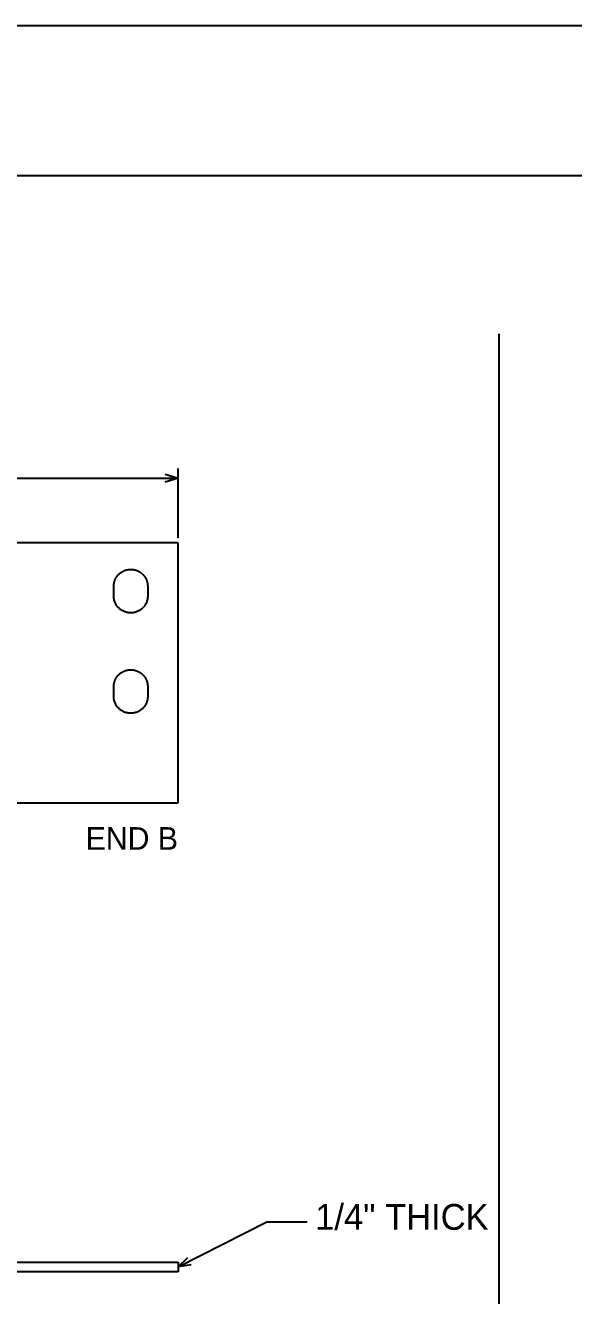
# Model space of a CAD drawing. Header units: inches. Extents: x 1.4 to 100.6, y 1.4 to 64.6.
# Drawn here: x 67.28 to 81.43, y 31.8 to 64.58 of the extents above; entities that cross this region are included whole.
import ezdxf
from ezdxf.enums import TextEntityAlignment as Align

# ---------------------------------------------------------------- set-up
doc = ezdxf.new("R2010")
doc.units = ezdxf.units.IN
doc.header["$MEASUREMENT"] = 0

msp = doc.modelspace()

# ---------------------------------------------------------------- linework, layer by layer
at = {"layer": 'ANNOTATION'}
for p, q in [((71.22, 51.358), (71.22, 53.15)), ((11.28, 52.9), (71.22, 52.9)), ((70.887, 53.004), (71.22, 52.9)), ((71.22, 52.9), (70.887, 52.795)), ((71.22, 32.542), (73.512, 33.708)), ((73.512, 33.708), (74.553, 33.708)), ((71.22, 32.542), (71.47, 32.786)), ((71.564, 32.6), (71.22, 32.542))]:
    msp.add_line(p, q, dxfattribs=at)
at = {"layer": 'OUTLINE'}
for p, q in [((1.417, 64.583), (100.583, 64.583)), ((1.417, 60.708), (100.583, 60.708)), ((79.5, 56.625), (79.5, 5.583)), ((71.22, 51.233), (11.28, 51.233)), ((71.22, 44.517), (71.22, 51.233)), ((69.766, 50.478), (69.775, 50.483)), ((69.775, 50.483), (69.784, 50.489)), ((69.784, 50.489), (69.794, 50.494)), ((69.794, 50.494), (69.803, 50.499)), ((69.803, 50.499), (69.813, 50.503)), ((69.813, 50.503), (69.823, 50.508)), ((69.823, 50.508), (69.833, 50.512)), ((69.833, 50.512), (69.843, 50.516)), ((69.843, 50.516), (69.853, 50.52)), ((69.853, 50.52), (69.863, 50.523)), ((69.863, 50.523), (69.873, 50.527)), ((69.873, 50.527), (69.883, 50.53)), ((69.883, 50.53), (69.894, 50.532)), ((69.894, 50.532), (69.904, 50.535)), ((69.904, 50.535), (69.915, 50.537)), ((69.915, 50.537), (69.925, 50.539)), ((69.925, 50.539), (69.936, 50.541)), ((69.936, 50.541), (69.946, 50.542)), ((69.946, 50.542), (69.957, 50.543)), ((69.957, 50.543), (69.968, 50.544)), ((69.968, 50.544), (69.979, 50.545)), ((69.979, 50.545), (69.989, 50.545)), ((69.989, 50.545), (70, 50.545)), ((70, 50.545), (70.011, 50.545)), ((70.011, 50.545), (70.021, 50.545)), ((70.021, 50.545), (70.032, 50.544)), ((70.032, 50.544), (70.043, 50.543)), ((70.043, 50.543), (70.054, 50.542)), ((70.054, 50.542), (70.064, 50.541)), ((70.064, 50.541), (70.075, 50.539)), ((70.075, 50.539), (70.085, 50.537)), ((70.085, 50.537), (70.096, 50.535)), ((70.096, 50.535), (70.106, 50.532)), ((70.106, 50.532), (70.117, 50.53)), ((70.117, 50.53), (70.127, 50.527)), ((70.127, 50.527), (70.137, 50.523)), ((70.137, 50.523), (70.147, 50.52)), ((70.147, 50.52), (70.157, 50.516)), ((70.157, 50.516), (70.167, 50.512)), ((70.167, 50.512), (70.177, 50.508)), ((70.177, 50.508), (70.187, 50.503)), ((70.187, 50.503), (70.197, 50.499)), ((70.197, 50.499), (70.206, 50.494)), ((70.206, 50.494), (70.216, 50.489)), ((70.216, 50.489), (70.225, 50.483)), ((70.225, 50.483), (70.234, 50.478)), ((69.565, 50.151), (69.566, 50.162)), ((69.566, 50.162), (69.567, 50.172)), ((69.567, 50.172), (69.569, 50.183)), ((69.569, 50.183), (69.571, 50.193)), ((69.571, 50.193), (69.573, 50.204)), ((69.573, 50.204), (69.576, 50.214)), ((69.576, 50.214), (69.578, 50.225)), ((69.578, 50.225), (69.581, 50.235)), ((69.581, 50.235), (69.585, 50.245)), ((69.585, 50.245), (69.588, 50.255)), ((69.588, 50.255), (69.592, 50.265)), ((69.592, 50.265), (69.596, 50.275)), ((69.596, 50.275), (69.6, 50.285)), ((69.6, 50.285), (69.605, 50.295)), ((69.605, 50.295), (69.609, 50.305)), ((69.609, 50.305), (69.614, 50.314)), ((69.614, 50.314), (69.619, 50.324)), ((69.619, 50.324), (69.625, 50.333)), ((69.625, 50.333), (69.63, 50.342)), ((69.63, 50.342), (69.636, 50.351)), ((69.636, 50.351), (69.642, 50.36)), ((69.642, 50.36), (69.649, 50.369)), ((69.649, 50.369), (69.655, 50.377)), ((69.655, 50.377), (69.662, 50.386)), ((69.662, 50.386), (69.669, 50.394)), ((69.669, 50.394), (69.676, 50.402)), ((69.676, 50.402), (69.683, 50.41)), ((69.683, 50.41), (69.691, 50.417)), ((69.691, 50.417), (69.698, 50.425)), ((69.698, 50.425), (69.706, 50.432)), ((69.706, 50.432), (69.714, 50.439)), ((69.714, 50.439), (69.722, 50.446)), ((69.722, 50.446), (69.731, 50.453)), ((69.731, 50.453), (69.739, 50.459)), ((69.739, 50.459), (69.748, 50.466)), ((69.748, 50.466), (69.757, 50.472)), ((69.757, 50.472), (69.766, 50.478)), ((70.234, 50.478), (70.243, 50.472)), ((70.243, 50.472), (70.252, 50.466)), ((70.252, 50.466), (70.261, 50.459)), ((70.261, 50.459), (70.269, 50.453)), ((70.269, 50.453), (70.278, 50.446)), ((70.278, 50.446), (70.286, 50.439)), ((70.286, 50.439), (70.294, 50.432)), ((70.294, 50.432), (70.302, 50.425)), ((70.302, 50.425), (70.309, 50.417)), ((70.309, 50.417), (70.317, 50.41)), ((70.317, 50.41), (70.324, 50.402)), ((70.324, 50.402), (70.331, 50.394)), ((70.331, 50.394), (70.338, 50.386)), ((70.338, 50.386), (70.345, 50.377)), ((70.345, 50.377), (70.351, 50.369)), ((70.351, 50.369), (70.358, 50.36)), ((70.358, 50.36), (70.364, 50.351)), ((70.364, 50.351), (70.37, 50.342)), ((70.37, 50.342), (70.375, 50.333)), ((70.375, 50.333), (70.381, 50.324)), ((70.381, 50.324), (70.386, 50.314)), ((70.386, 50.314), (70.391, 50.305)), ((70.391, 50.305), (70.395, 50.295)), ((70.395, 50.295), (70.4, 50.285)), ((70.4, 50.285), (70.404, 50.275)), ((70.404, 50.275), (70.408, 50.265)), ((70.408, 50.265), (70.412, 50.255)), ((70.412, 50.255), (70.415, 50.245)), ((70.415, 50.245), (70.419, 50.235)), ((70.419, 50.235), (70.422, 50.225)), ((70.422, 50.225), (70.424, 50.214)), ((70.424, 50.214), (70.427, 50.204)), ((70.427, 50.204), (70.429, 50.193)), ((70.429, 50.193), (70.431, 50.183)), ((70.431, 50.183), (70.433, 50.172)), ((70.433, 50.172), (70.434, 50.162)), ((70.434, 50.162), (70.435, 50.151)), ((69.562, 50.108), (69.563, 50.119)), ((69.562, 49.858), (69.562, 50.108)), ((69.563, 49.836), (69.562, 49.858)), ((69.563, 50.129), (69.564, 50.14)), ((69.563, 50.119), (69.563, 50.129)), ((69.565, 49.815), (69.563, 49.836)), ((69.564, 50.14), (69.565, 50.151)), ((70.435, 50.151), (70.436, 50.14)), ((70.437, 49.836), (70.435, 49.815)), ((70.436, 50.14), (70.437, 50.129)), ((70.437, 50.129), (70.437, 50.119)), ((70.437, 50.119), (70.438, 50.108)), ((70.438, 49.858), (70.437, 49.836)), ((70.438, 50.108), (70.438, 49.858)), ((69.567, 49.794), (69.565, 49.815)), ((69.571, 49.773), (69.567, 49.794)), ((69.576, 49.752), (69.571, 49.773)), ((69.581, 49.731), (69.576, 49.752)), ((69.588, 49.711), (69.581, 49.731)), ((69.596, 49.691), (69.588, 49.711)), ((69.605, 49.671), (69.596, 49.691)), ((69.614, 49.652), (69.605, 49.671)), ((69.625, 49.633), (69.614, 49.652)), ((69.636, 49.615), (69.625, 49.633)), ((69.649, 49.597), (69.636, 49.615)), ((69.662, 49.58), (69.649, 49.597)), ((69.676, 49.564), (69.662, 49.58)), ((69.691, 49.549), (69.676, 49.564)), ((69.706, 49.534), (69.691, 49.549)), ((69.722, 49.52), (69.706, 49.534)), ((69.739, 49.507), (69.722, 49.52)), ((69.757, 49.494), (69.739, 49.507)), ((70.261, 49.507), (70.243, 49.494)), ((70.278, 49.52), (70.261, 49.507)), ((70.294, 49.534), (70.278, 49.52)), ((70.309, 49.549), (70.294, 49.534)), ((70.324, 49.564), (70.309, 49.549)), ((70.338, 49.58), (70.324, 49.564)), ((70.351, 49.597), (70.338, 49.58)), ((70.364, 49.615), (70.351, 49.597)), ((70.375, 49.633), (70.364, 49.615)), ((70.386, 49.652), (70.375, 49.633)), ((70.395, 49.671), (70.386, 49.652)), ((70.404, 49.691), (70.395, 49.671)), ((70.412, 49.711), (70.404, 49.691)), ((70.419, 49.731), (70.412, 49.711)), ((70.424, 49.752), (70.419, 49.731)), ((70.429, 49.773), (70.424, 49.752)), ((70.433, 49.794), (70.429, 49.773)), ((70.435, 49.815), (70.433, 49.794)), ((69.775, 49.483), (69.757, 49.494)), ((69.794, 49.472), (69.775, 49.483)), ((69.813, 49.462), (69.794, 49.472)), ((69.833, 49.454), (69.813, 49.462)), ((69.853, 49.446), (69.833, 49.454)), ((69.873, 49.439), (69.853, 49.446)), ((69.894, 49.434), (69.873, 49.439)), ((69.915, 49.429), (69.894, 49.434)), ((69.936, 49.425), (69.915, 49.429)), ((69.957, 49.423), (69.936, 49.425)), ((69.979, 49.421), (69.957, 49.423)), ((70, 49.42), (69.979, 49.421)), ((70.021, 49.421), (70, 49.42)), ((70.043, 49.423), (70.021, 49.421)), ((70.064, 49.425), (70.043, 49.423)), ((70.085, 49.429), (70.064, 49.425)), ((70.106, 49.434), (70.085, 49.429)), ((70.127, 49.439), (70.106, 49.434)), ((70.147, 49.446), (70.127, 49.439)), ((70.167, 49.454), (70.147, 49.446)), ((70.187, 49.462), (70.167, 49.454)), ((70.206, 49.472), (70.187, 49.462)), ((70.225, 49.483), (70.206, 49.472)), ((70.243, 49.494), (70.225, 49.483)), ((69.722, 47.855), (69.731, 47.862)), ((69.731, 47.862), (69.739, 47.868)), ((69.739, 47.868), (69.748, 47.875)), ((69.748, 47.875), (69.757, 47.881)), ((69.757, 47.881), (69.766, 47.887)), ((69.766, 47.887), (69.775, 47.892)), ((69.775, 47.892), (69.784, 47.898)), ((69.784, 47.898), (69.794, 47.903)), ((69.794, 47.903), (69.803, 47.908)), ((69.803, 47.908), (69.813, 47.913)), ((69.813, 47.913), (69.823, 47.917)), ((69.823, 47.917), (69.833, 47.921)), ((69.833, 47.921), (69.843, 47.925)), ((69.843, 47.925), (69.853, 47.929)), ((69.853, 47.929), (69.863, 47.932)), ((69.863, 47.932), (69.873, 47.936)), ((69.873, 47.936), (69.883, 47.939)), ((69.883, 47.939), (69.894, 47.941)), ((69.894, 47.941), (69.904, 47.944)), ((69.904, 47.944), (69.915, 47.946)), ((69.915, 47.946), (69.925, 47.948)), ((69.925, 47.948), (69.936, 47.95)), ((69.936, 47.95), (69.946, 47.951)), ((69.946, 47.951), (69.957, 47.952)), ((69.957, 47.952), (69.968, 47.953)), ((69.968, 47.953), (69.979, 47.954)), ((69.979, 47.954), (69.989, 47.954)), ((69.989, 47.954), (70, 47.955)), ((70, 47.955), (70.011, 47.954)), ((70.011, 47.954), (70.021, 47.954)), ((70.021, 47.954), (70.032, 47.953)), ((70.032, 47.953), (70.043, 47.952)), ((70.043, 47.952), (70.054, 47.951)), ((70.054, 47.951), (70.064, 47.95)), ((70.064, 47.95), (70.075, 47.948)), ((70.075, 47.948), (70.085, 47.946)), ((70.085, 47.946), (70.096, 47.944)), ((70.096, 47.944), (70.106, 47.941)), ((70.106, 47.941), (70.117, 47.939)), ((70.117, 47.939), (70.127, 47.936)), ((70.127, 47.936), (70.137, 47.932)), ((70.137, 47.932), (70.147, 47.929)), ((70.147, 47.929), (70.157, 47.925)), ((70.157, 47.925), (70.167, 47.921)), ((70.167, 47.921), (70.177, 47.917)), ((70.177, 47.917), (70.187, 47.913)), ((70.187, 47.913), (70.197, 47.908)), ((70.197, 47.908), (70.206, 47.903)), ((70.206, 47.903), (70.216, 47.898)), ((70.216, 47.898), (70.225, 47.892)), ((70.225, 47.892), (70.234, 47.887)), ((70.234, 47.887), (70.243, 47.881)), ((70.243, 47.881), (70.252, 47.875)), ((70.252, 47.875), (70.261, 47.868)), ((70.261, 47.868), (70.269, 47.862)), ((70.269, 47.862), (70.278, 47.855)), ((69.563, 47.539), (69.564, 47.549)), ((69.563, 47.528), (69.563, 47.539)), ((69.564, 47.549), (69.565, 47.56)), ((69.565, 47.56), (69.566, 47.571)), ((69.566, 47.571), (69.567, 47.581)), ((69.567, 47.581), (69.569, 47.592)), ((69.569, 47.592), (69.571, 47.602)), ((69.571, 47.602), (69.573, 47.613)), ((69.573, 47.613), (69.576, 47.623)), ((69.576, 47.623), (69.578, 47.634)), ((69.578, 47.634), (69.581, 47.644)), ((69.581, 47.644), (69.585, 47.654)), ((69.585, 47.654), (69.588, 47.664)), ((69.588, 47.664), (69.592, 47.674)), ((69.592, 47.674), (69.596, 47.684)), ((69.596, 47.684), (69.6, 47.694)), ((69.6, 47.694), (69.605, 47.704)), ((69.605, 47.704), (69.609, 47.714)), ((69.609, 47.714), (69.614, 47.723)), ((69.614, 47.723), (69.619, 47.733)), ((69.619, 47.733), (69.625, 47.742)), ((69.625, 47.742), (69.63, 47.751)), ((69.63, 47.751), (69.636, 47.76)), ((69.636, 47.76), (69.642, 47.769)), ((69.642, 47.769), (69.649, 47.778)), ((69.649, 47.778), (69.655, 47.786)), ((69.655, 47.786), (69.662, 47.795)), ((69.662, 47.795), (69.669, 47.803)), ((69.669, 47.803), (69.676, 47.811)), ((69.676, 47.811), (69.683, 47.819)), ((69.683, 47.819), (69.691, 47.826)), ((69.691, 47.826), (69.698, 47.834)), ((69.698, 47.834), (69.706, 47.841)), ((69.706, 47.841), (69.714, 47.848)), ((69.714, 47.848), (69.722, 47.855)), ((70.278, 47.855), (70.286, 47.848)), ((70.286, 47.848), (70.294, 47.841)), ((70.294, 47.841), (70.302, 47.834)), ((70.302, 47.834), (70.309, 47.826)), ((70.309, 47.826), (70.317, 47.819)), ((70.317, 47.819), (70.324, 47.811)), ((70.324, 47.811), (70.331, 47.803)), ((70.331, 47.803), (70.338, 47.795)), ((70.338, 47.795), (70.345, 47.786)), ((70.345, 47.786), (70.351, 47.778)), ((70.351, 47.778), (70.358, 47.769)), ((70.358, 47.769), (70.364, 47.76)), ((70.364, 47.76), (70.37, 47.751)), ((70.37, 47.751), (70.375, 47.742)), ((70.375, 47.742), (70.381, 47.733)), ((70.381, 47.733), (70.386, 47.723)), ((70.386, 47.723), (70.391, 47.714)), ((70.391, 47.714), (70.395, 47.704)), ((70.395, 47.704), (70.4, 47.694)), ((70.4, 47.694), (70.404, 47.684)), ((70.404, 47.684), (70.408, 47.674)), ((70.408, 47.674), (70.412, 47.664)), ((70.412, 47.664), (70.415, 47.654)), ((70.415, 47.654), (70.419, 47.644)), ((70.419, 47.644), (70.422, 47.634)), ((70.422, 47.634), (70.424, 47.623)), ((70.424, 47.623), (70.427, 47.613)), ((70.427, 47.613), (70.429, 47.602)), ((70.429, 47.602), (70.431, 47.592)), ((70.431, 47.592), (70.433, 47.581)), ((70.433, 47.581), (70.434, 47.571)), ((70.434, 47.571), (70.435, 47.56)), ((70.435, 47.56), (70.436, 47.549)), ((70.436, 47.549), (70.437, 47.539)), ((70.437, 47.539), (70.437, 47.528)), ((69.562, 47.517), (69.563, 47.528)), ((69.562, 47.267), (69.562, 47.517)), ((69.563, 47.246), (69.562, 47.267)), ((69.565, 47.224), (69.563, 47.246)), ((69.567, 47.203), (69.565, 47.224)), ((70.435, 47.224), (70.433, 47.203)), ((70.437, 47.246), (70.435, 47.224)), ((70.437, 47.528), (70.438, 47.517)), ((70.438, 47.267), (70.437, 47.246)), ((70.438, 47.517), (70.438, 47.267)), ((69.571, 47.182), (69.567, 47.203)), ((69.576, 47.161), (69.571, 47.182)), ((69.581, 47.14), (69.576, 47.161)), ((69.588, 47.12), (69.581, 47.14)), ((69.596, 47.1), (69.588, 47.12)), ((69.605, 47.08), (69.596, 47.1)), ((69.614, 47.061), (69.605, 47.08)), ((69.625, 47.042), (69.614, 47.061)), ((69.636, 47.024), (69.625, 47.042)), ((69.649, 47.006), (69.636, 47.024)), ((69.662, 46.989), (69.649, 47.006)), ((69.676, 46.973), (69.662, 46.989)), ((69.691, 46.958), (69.676, 46.973)), ((69.706, 46.943), (69.691, 46.958)), ((69.722, 46.929), (69.706, 46.943)), ((69.739, 46.916), (69.722, 46.929)), ((69.757, 46.903), (69.739, 46.916)), ((69.775, 46.892), (69.757, 46.903)), ((69.794, 46.881), (69.775, 46.892)), ((69.813, 46.872), (69.794, 46.881)), ((70.206, 46.881), (70.187, 46.872)), ((70.225, 46.892), (70.206, 46.881)), ((70.243, 46.903), (70.225, 46.892)), ((70.261, 46.916), (70.243, 46.903)), ((70.278, 46.929), (70.261, 46.916)), ((70.294, 46.943), (70.278, 46.929)), ((70.309, 46.958), (70.294, 46.943)), ((70.324, 46.973), (70.309, 46.958)), ((70.338, 46.989), (70.324, 46.973)), ((70.351, 47.006), (70.338, 46.989)), ((70.364, 47.024), (70.351, 47.006)), ((70.375, 47.042), (70.364, 47.024)), ((70.386, 47.061), (70.375, 47.042)), ((70.395, 47.08), (70.386, 47.061)), ((70.404, 47.1), (70.395, 47.08)), ((70.412, 47.12), (70.404, 47.1)), ((70.419, 47.14), (70.412, 47.12)), ((70.424, 47.161), (70.419, 47.14)), ((70.429, 47.182), (70.424, 47.161)), ((70.433, 47.203), (70.429, 47.182)), ((69.833, 46.863), (69.813, 46.872)), ((69.853, 46.855), (69.833, 46.863)), ((69.873, 46.848), (69.853, 46.855)), ((69.894, 46.843), (69.873, 46.848)), ((69.915, 46.838), (69.894, 46.843)), ((69.936, 46.834), (69.915, 46.838)), ((69.957, 46.832), (69.936, 46.834)), ((69.979, 46.83), (69.957, 46.832)), ((70, 46.83), (69.979, 46.83)), ((70.021, 46.83), (70, 46.83)), ((70.043, 46.832), (70.021, 46.83)), ((70.064, 46.834), (70.043, 46.832)), ((70.085, 46.838), (70.064, 46.834)), ((70.106, 46.843), (70.085, 46.838)), ((70.127, 46.848), (70.106, 46.843)), ((70.147, 46.855), (70.127, 46.848)), ((70.167, 46.863), (70.147, 46.855)), ((70.187, 46.872), (70.167, 46.863)), ((11.28, 44.517), (71.22, 44.517)), ((11.28, 32.667), (71.22, 32.667)), ((71.22, 32.667), (71.22, 32.417)), ((71.22, 32.417), (11.28, 32.417))]:
    msp.add_line(p, q, dxfattribs=at)

# ---------------------------------------------------------------- texts
at = {"layer": 'ANNOTATION'}
msp.add_text('END B', height=0.5833, dxfattribs=at).set_placement((71.22, 43.309), align=Align.RIGHT)
msp.add_text('1/4" THICK', height=0.6667, dxfattribs=at).set_placement((74.762, 33.5))

doc.saveas('drawing.dxf')
